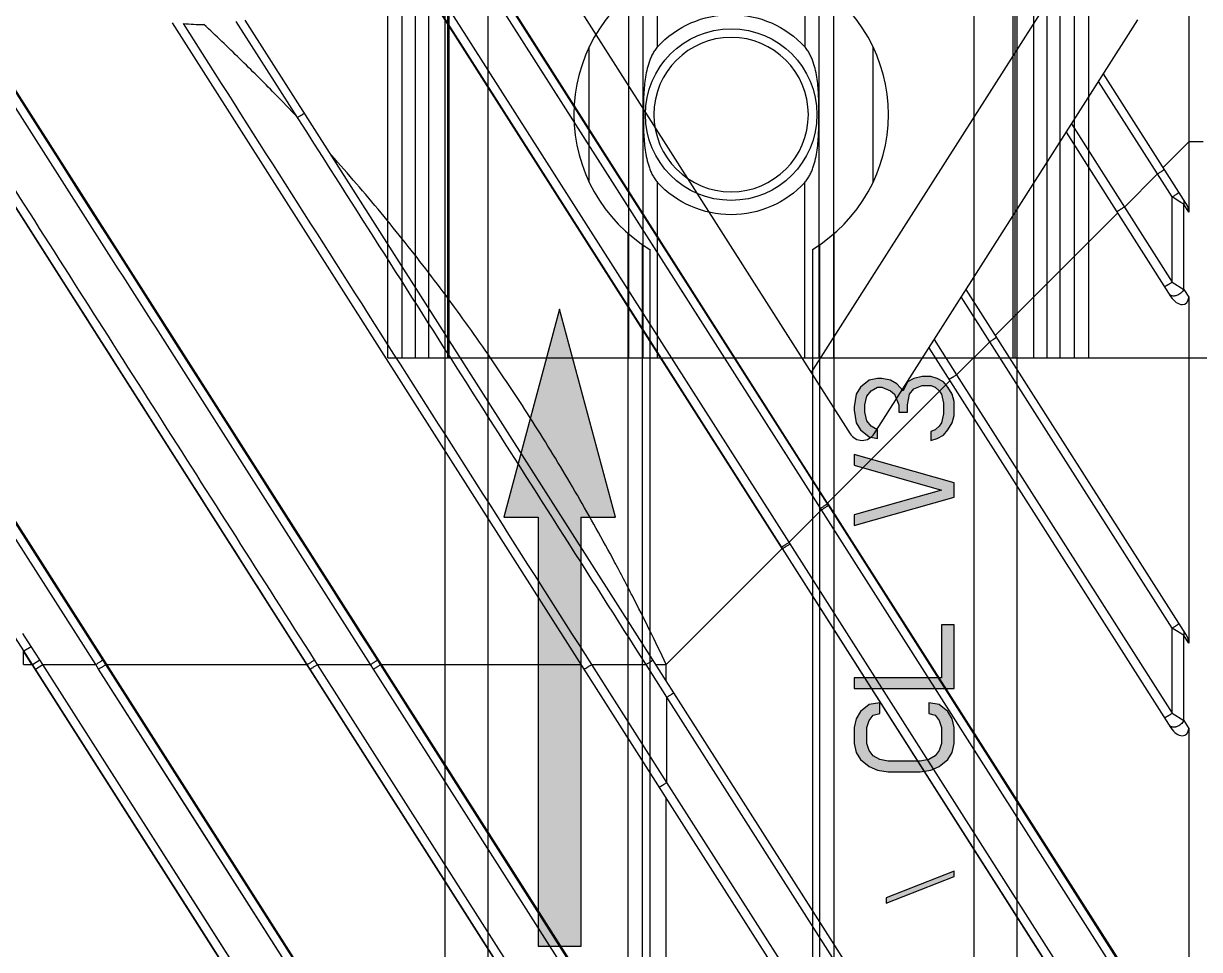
# Model space of a CAD drawing. Header units: millimetres. Extents: x 3299 to 14264, y 1863 to 5555.
# Drawn here: x 10132.63 to 10173.75, y 4062.61 to 4094.99 of the extents above; entities that cross this region are included whole.
import ezdxf

# ---------------------------------------------------------------- set-up
doc = ezdxf.new("R2010")
doc.units = ezdxf.units.MM
doc.layers.add('02___PRT_ALL_AXES', color=7, linetype='Continuous')

# ---------------------------------------------------------------- blocks, each defined once
blk = doc.blocks.new('ryfhgjmb')
at = {"lineweight": 5, "true_color": 0xf26722}
h = blk.add_hatch(color=30, dxfattribs=at)
h.dxf.hatch_style = 1
h.paths.add_polyline_path([(6944.35, 3339.181), (6944.35, 3337.681), (6959.35, 3337.681), (6959.35, 3336.481), (6966.628, 3338.431), (6959.35, 3340.381), (6959.35, 3339.181)])
h = blk.add_hatch(color=30, dxfattribs=at)
h.dxf.hatch_style = 1
h.paths.add_polyline_path([(6907.434, 3326.344), (6908.363, 3324.631), (6908.859, 3324.631), (6907.744, 3326.716), (6908.859, 3328.131), (6908.363, 3328.131), (6907, 3326.418), (6907, 3328.131), (6906.628, 3328.131), (6906.628, 3324.631), (6907, 3324.631), (6907, 3325.823)])
h.paths.add_polyline_path([(6909.727, 3328.131), (6909.355, 3328.131), (6909.355, 3324.631), (6911.586, 3324.631), (6911.586, 3325.078), (6909.727, 3325.078)])
h.paths.add_polyline_path([(6912.454, 3326.94), (6912.516, 3327.238), (6912.64, 3327.461), (6912.826, 3327.61), (6913.074, 3327.684), (6913.632, 3327.684), (6913.88, 3327.61), (6914.065, 3327.461), (6914.127, 3327.238), (6914.499, 3327.238), (6914.437, 3327.61), (6914.189, 3327.908), (6913.942, 3328.057), (6913.632, 3328.131), (6913.074, 3328.131), (6912.764, 3328.057), (6912.516, 3327.908), (6912.268, 3327.61), (6912.144, 3327.312), (6912.082, 3326.94), (6912.082, 3325.823), (6912.144, 3325.45), (6912.268, 3325.153), (6912.516, 3324.855), (6912.764, 3324.706), (6913.074, 3324.631), (6913.632, 3324.631), (6913.942, 3324.706), (6914.189, 3324.855), (6914.437, 3325.153), (6914.499, 3325.525), (6914.127, 3325.525), (6914.065, 3325.301), (6913.88, 3325.153), (6913.632, 3325.078), (6913.074, 3325.078), (6912.826, 3325.153), (6912.64, 3325.301), (6912.516, 3325.525), (6912.454, 3325.823)])
h.paths.add_polyline_path([(6917.474, 3326.94), (6917.412, 3327.312), (6917.288, 3327.61), (6917.04, 3327.908), (6916.793, 3328.057), (6916.483, 3328.131), (6915.987, 3328.131), (6915.677, 3328.057), (6915.429, 3327.908), (6915.181, 3327.61), (6915.057, 3327.312), (6914.995, 3326.94), (6914.995, 3325.823), (6915.057, 3325.45), (6915.181, 3325.153), (6915.429, 3324.855), (6915.677, 3324.706), (6915.987, 3324.631), (6916.483, 3324.631), (6916.793, 3324.706), (6917.04, 3324.855), (6917.288, 3325.153), (6917.412, 3325.45), (6917.474, 3325.823)])
h.paths.add_polyline_path([(6915.367, 3326.94), (6915.429, 3327.238), (6915.553, 3327.461), (6915.739, 3327.61), (6915.987, 3327.684), (6916.483, 3327.684), (6916.731, 3327.61), (6916.917, 3327.461), (6917.04, 3327.238), (6917.102, 3326.94), (6917.102, 3325.823), (6917.04, 3325.525), (6916.917, 3325.301), (6916.731, 3325.153), (6916.483, 3325.078), (6915.987, 3325.078), (6915.739, 3325.153), (6915.553, 3325.301), (6915.429, 3325.525), (6915.367, 3325.823)], flags=16)
h.paths.add_polyline_path([(6920.015, 3326.493), (6920.201, 3326.791), (6920.263, 3327.014), (6920.263, 3327.312), (6920.201, 3327.535), (6920.015, 3327.833), (6919.768, 3328.057), (6919.458, 3328.131), (6917.97, 3328.131), (6917.97, 3324.631), (6919.458, 3324.631), (6919.768, 3324.706), (6920.015, 3324.929), (6920.201, 3325.227), (6920.263, 3325.45), (6920.263, 3325.823), (6920.201, 3326.046), (6920.015, 3326.344), (6919.892, 3326.418)])
h.paths.add_polyline_path([(6918.342, 3326.642), (6918.342, 3327.684), (6919.52, 3327.684), (6919.706, 3327.61), (6919.83, 3327.461), (6919.892, 3327.238), (6919.892, 3327.089), (6919.83, 3326.865), (6919.706, 3326.716), (6919.52, 3326.642)], flags=16)
h.paths.add_polyline_path([(6918.342, 3326.195), (6919.52, 3326.195), (6919.706, 3326.121), (6919.83, 3325.972), (6919.892, 3325.748), (6919.892, 3325.525), (6919.83, 3325.301), (6919.706, 3325.153), (6919.52, 3325.078), (6918.342, 3325.078)], flags=16)
h.paths.add_polyline_path([(6926.213, 3328.131), (6925.842, 3328.131), (6924.974, 3325.078), (6924.106, 3328.131), (6923.734, 3328.131), (6924.726, 3324.631), (6925.222, 3324.631)])
h.paths.add_polyline_path([(6927.391, 3327.684), (6927.701, 3327.759), (6927.949, 3327.759), (6928.259, 3327.684), (6928.445, 3327.535), (6928.569, 3327.312), (6928.569, 3327.163), (6928.445, 3326.865), (6926.709, 3325.004), (6926.709, 3324.631), (6928.94, 3324.631), (6928.94, 3325.004), (6927.205, 3325.004), (6928.755, 3326.642), (6928.879, 3326.865), (6928.94, 3327.163), (6928.94, 3327.312), (6928.879, 3327.61), (6928.631, 3327.908), (6928.383, 3328.057), (6928.011, 3328.131), (6927.763, 3328.131), (6927.329, 3328.057), (6927.081, 3327.908), (6926.833, 3327.61), (6926.771, 3327.312), (6927.081, 3327.312), (6927.205, 3327.535)])
h.paths.add_polyline_path([(6932.597, 3327.014), (6932.411, 3327.014), (6933.341, 3324.631), (6933.527, 3324.631)])
h.paths.add_polyline_path([(6940.531, 3327.461), (6940.717, 3327.61), (6940.964, 3327.684), (6941.522, 3327.684), (6941.77, 3327.61), (6941.956, 3327.461), (6942.018, 3327.238), (6942.39, 3327.238), (6942.328, 3327.61), (6942.08, 3327.908), (6941.832, 3328.057), (6941.522, 3328.131), (6940.964, 3328.131), (6940.655, 3328.057), (6940.407, 3327.908), (6940.159, 3327.61), (6940.035, 3327.312), (6939.973, 3326.94), (6939.973, 3325.823), (6940.035, 3325.45), (6940.159, 3325.153), (6940.407, 3324.855), (6940.655, 3324.706), (6940.964, 3324.631), (6941.522, 3324.631), (6941.832, 3324.706), (6942.08, 3324.855), (6942.328, 3325.153), (6942.39, 3325.525), (6942.018, 3325.525), (6941.956, 3325.301), (6941.77, 3325.153), (6941.522, 3325.078), (6940.964, 3325.078), (6940.717, 3325.153), (6940.531, 3325.301), (6940.407, 3325.525), (6940.345, 3325.823), (6940.345, 3326.94), (6940.407, 3327.238)])
h.paths.add_polyline_path([(6939.477, 3328.131), (6939.105, 3328.131), (6939.105, 3326.716), (6937.37, 3326.716), (6937.37, 3328.131), (6936.998, 3328.131), (6936.998, 3324.631), (6937.37, 3324.631), (6937.37, 3326.27), (6939.105, 3326.27), (6939.105, 3324.631), (6939.477, 3324.631)])
h.paths.add_polyline_path([(6946.047, 3327.014), (6945.861, 3327.014), (6946.79, 3324.631), (6946.976, 3324.631)])
h.paths.add_polyline_path([(6953.732, 3328.131), (6953.36, 3328.131), (6953.36, 3324.631), (6955.592, 3324.631), (6955.592, 3325.078), (6953.732, 3325.078)])
h.paths.add_polyline_path([(6952.555, 3327.908), (6952.307, 3328.057), (6951.997, 3328.131), (6951.439, 3328.131), (6951.129, 3328.057), (6950.881, 3327.908), (6950.633, 3327.61), (6950.509, 3327.312), (6950.447, 3326.94), (6950.447, 3325.823), (6950.509, 3325.45), (6950.633, 3325.153), (6950.881, 3324.855), (6951.129, 3324.706), (6951.439, 3324.631), (6951.997, 3324.631), (6952.307, 3324.706), (6952.555, 3324.855), (6952.802, 3325.153), (6952.864, 3325.525), (6952.493, 3325.525), (6952.431, 3325.301), (6952.245, 3325.153), (6951.997, 3325.078), (6951.439, 3325.078), (6951.191, 3325.153), (6951.005, 3325.301), (6950.881, 3325.525), (6950.819, 3325.823), (6950.819, 3326.94), (6950.881, 3327.238), (6951.005, 3327.461), (6951.191, 3327.61), (6951.439, 3327.684), (6951.997, 3327.684), (6952.245, 3327.61), (6952.431, 3327.461), (6952.493, 3327.238), (6952.864, 3327.238), (6952.802, 3327.61)])
h.paths.add_polyline_path([(6963.897, 3327.908), (6963.649, 3328.057), (6963.215, 3328.131), (6963.091, 3328.131), (6962.657, 3328.057), (6962.409, 3327.908), (6962.161, 3327.61), (6962.099, 3327.312), (6962.409, 3327.312), (6962.533, 3327.535), (6962.719, 3327.684), (6963.029, 3327.759), (6963.277, 3327.759), (6963.587, 3327.684), (6963.773, 3327.535), (6963.897, 3327.312), (6963.897, 3327.163), (6963.773, 3326.865), (6963.649, 3326.716), (6963.277, 3326.567), (6963.029, 3326.567), (6963.029, 3326.27), (6963.277, 3326.27), (6963.649, 3326.195), (6963.835, 3326.046), (6963.959, 3325.748), (6963.959, 3325.45), (6963.897, 3325.301), (6963.773, 3325.153), (6963.649, 3325.078), (6963.339, 3325.004), (6962.967, 3325.004), (6962.657, 3325.078), (6962.533, 3325.153), (6962.409, 3325.301), (6962.347, 3325.45), (6962.037, 3325.45), (6962.099, 3325.227), (6962.223, 3325.004), (6962.409, 3324.855), (6962.657, 3324.706), (6962.905, 3324.631), (6963.401, 3324.631), (6963.649, 3324.706), (6963.897, 3324.855), (6964.083, 3325.004), (6964.207, 3325.227), (6964.269, 3325.45), (6964.269, 3325.748), (6964.207, 3326.046), (6964.083, 3326.27), (6963.773, 3326.418), (6964.021, 3326.642), (6964.145, 3326.865), (6964.207, 3327.163), (6964.207, 3327.312), (6964.145, 3327.61)])
h.paths.add_polyline_path([(6961.542, 3328.131), (6961.17, 3328.131), (6960.302, 3325.078), (6959.434, 3328.131), (6959.062, 3328.131), (6960.054, 3324.631), (6960.55, 3324.631)])
at = {"color": 30, "linetype": 'Continuous', "true_color": 0xf26722}
for p, q in [((6005.128, 3342.431), (7001.628, 3342.431)), ((6005.128, 3340.931), (7001.628, 3340.931)), ((6966.628, 3338.431), (6959.35, 3340.381)), ((6959.35, 3340.381), (6959.35, 3339.181)), ((6959.35, 3339.181), (6944.35, 3339.181)), ((6944.35, 3339.181), (6944.35, 3337.681)), ((6959.35, 3336.481), (6966.628, 3338.431)), ((6944.35, 3337.681), (6959.35, 3337.681)), ((6959.35, 3337.681), (6959.35, 3336.481)), ((6058.086, 3336.031), (6969.27, 3336.031)), ((6058.471, 3335.531), (6968.885, 3335.531)), ((6058.471, 3329.331), (6968.885, 3329.331)), ((6058.086, 3328.831), (6969.27, 3328.831)), ((6951.439, 3328.131), (6951.129, 3328.057)), ((6951.997, 3328.131), (6951.439, 3328.131)), ((6952.307, 3328.057), (6951.997, 3328.131)), ((6953.732, 3328.131), (6953.36, 3328.131)), ((6953.36, 3328.131), (6953.36, 3324.631)), ((6953.732, 3325.078), (6953.732, 3328.131)), ((6959.434, 3328.131), (6959.062, 3328.131)), ((6959.062, 3328.131), (6960.054, 3324.631)), ((6960.302, 3325.078), (6959.434, 3328.131)), ((6961.17, 3328.131), (6960.302, 3325.078)), ((6960.55, 3324.631), (6961.542, 3328.131)), ((6961.542, 3328.131), (6961.17, 3328.131)), ((6963.091, 3328.131), (6962.657, 3328.057)), ((6963.215, 3328.131), (6963.091, 3328.131)), ((6963.649, 3328.057), (6963.215, 3328.131)), ((6950.881, 3327.908), (6950.633, 3327.61)), ((6951.129, 3328.057), (6950.881, 3327.908)), ((6951.191, 3327.61), (6951.439, 3327.684)), ((6951.439, 3327.684), (6951.997, 3327.684)), ((6951.997, 3327.684), (6952.245, 3327.61)), ((6952.555, 3327.908), (6952.307, 3328.057)), ((6952.802, 3327.61), (6952.555, 3327.908)), ((6962.409, 3327.908), (6962.161, 3327.61)), ((6962.657, 3328.057), (6962.409, 3327.908)), ((6962.533, 3327.535), (6962.719, 3327.684)), ((6962.719, 3327.684), (6963.029, 3327.759)), ((6963.029, 3327.759), (6963.277, 3327.759)), ((6963.277, 3327.759), (6963.587, 3327.684)), ((6963.587, 3327.684), (6963.773, 3327.535)), ((6963.897, 3327.908), (6963.649, 3328.057)), ((6964.145, 3327.61), (6963.897, 3327.908)), ((6950.509, 3327.312), (6950.447, 3326.94)), ((6950.633, 3327.61), (6950.509, 3327.312)), ((6950.881, 3327.238), (6951.005, 3327.461)), ((6951.005, 3327.461), (6951.191, 3327.61)), ((6952.245, 3327.61), (6952.431, 3327.461)), ((6952.431, 3327.461), (6952.493, 3327.238)), ((6952.864, 3327.238), (6952.802, 3327.61)), ((6962.161, 3327.61), (6962.099, 3327.312)), ((6962.099, 3327.312), (6962.409, 3327.312)), ((6962.409, 3327.312), (6962.533, 3327.535)), ((6963.773, 3327.535), (6963.897, 3327.312)), ((6963.897, 3327.312), (6963.897, 3327.163)), ((6964.207, 3327.312), (6964.145, 3327.61)), ((6964.207, 3327.163), (6964.207, 3327.312)), ((6946.047, 3327.014), (6945.861, 3327.014)), ((6945.861, 3327.014), (6946.79, 3324.631)), ((6946.976, 3324.631), (6946.047, 3327.014)), ((6950.447, 3326.94), (6950.447, 3325.823)), ((6950.819, 3326.94), (6950.881, 3327.238)), ((6950.819, 3325.823), (6950.819, 3326.94)), ((6952.493, 3327.238), (6952.864, 3327.238)), ((6963.773, 3326.865), (6963.649, 3326.716)), ((6963.897, 3327.163), (6963.773, 3326.865)), ((6964.021, 3326.642), (6964.145, 3326.865)), ((6964.145, 3326.865), (6964.207, 3327.163)), ((6963.277, 3326.567), (6963.029, 3326.567)), ((6963.029, 3326.567), (6963.029, 3326.27)), ((6963.649, 3326.716), (6963.277, 3326.567)), ((6963.773, 3326.418), (6964.021, 3326.642)), ((6963.029, 3326.27), (6963.277, 3326.27)), ((6963.277, 3326.27), (6963.649, 3326.195)), ((6963.649, 3326.195), (6963.835, 3326.046)), ((6964.083, 3326.27), (6963.773, 3326.418)), ((6963.835, 3326.046), (6963.959, 3325.748)), ((6964.207, 3326.046), (6964.083, 3326.27)), ((6964.269, 3325.748), (6964.207, 3326.046)), ((6950.447, 3325.823), (6950.509, 3325.45)), ((6950.881, 3325.525), (6950.819, 3325.823)), ((6963.959, 3325.748), (6963.959, 3325.45)), ((6964.269, 3325.45), (6964.269, 3325.748)), ((6950.509, 3325.45), (6950.633, 3325.153)), ((6951.005, 3325.301), (6950.881, 3325.525)), ((6951.191, 3325.153), (6951.005, 3325.301)), ((6952.431, 3325.301), (6952.245, 3325.153)), ((6952.493, 3325.525), (6952.431, 3325.301)), ((6952.864, 3325.525), (6952.493, 3325.525)), ((6952.802, 3325.153), (6952.864, 3325.525)), ((6962.347, 3325.45), (6962.037, 3325.45)), ((6962.037, 3325.45), (6962.099, 3325.227)), ((6962.099, 3325.227), (6962.223, 3325.004)), ((6962.409, 3325.301), (6962.347, 3325.45)), ((6962.533, 3325.153), (6962.409, 3325.301)), ((6963.897, 3325.301), (6963.773, 3325.153)), ((6963.959, 3325.45), (6963.897, 3325.301)), ((6964.083, 3325.004), (6964.207, 3325.227)), ((6964.207, 3325.227), (6964.269, 3325.45)), ((6950.633, 3325.153), (6950.881, 3324.855)), ((6950.881, 3324.855), (6951.129, 3324.706)), ((6951.439, 3325.078), (6951.191, 3325.153)), ((6951.997, 3325.078), (6951.439, 3325.078)), ((6952.245, 3325.153), (6951.997, 3325.078)), ((6952.307, 3324.706), (6952.555, 3324.855)), ((6952.555, 3324.855), (6952.802, 3325.153)), ((6955.592, 3325.078), (6953.732, 3325.078)), ((6955.592, 3324.631), (6955.592, 3325.078)), ((6962.223, 3325.004), (6962.409, 3324.855)), ((6962.409, 3324.855), (6962.657, 3324.706)), ((6962.657, 3325.078), (6962.533, 3325.153)), ((6962.967, 3325.004), (6962.657, 3325.078)), ((6963.339, 3325.004), (6962.967, 3325.004)), ((6963.649, 3325.078), (6963.339, 3325.004)), ((6963.773, 3325.153), (6963.649, 3325.078)), ((6963.649, 3324.706), (6963.897, 3324.855)), ((6963.897, 3324.855), (6964.083, 3325.004)), ((6946.79, 3324.631), (6946.976, 3324.631)), ((6951.129, 3324.706), (6951.439, 3324.631)), ((6951.439, 3324.631), (6951.997, 3324.631)), ((6951.997, 3324.631), (6952.307, 3324.706)), ((6953.36, 3324.631), (6955.592, 3324.631)), ((6960.054, 3324.631), (6960.55, 3324.631)), ((6962.657, 3324.706), (6962.905, 3324.631)), ((6962.905, 3324.631), (6963.401, 3324.631)), ((6963.401, 3324.631), (6963.649, 3324.706)), ((6005.128, 3323.931), (7001.628, 3323.931)), ((6005.128, 3322.431), (7001.628, 3322.431))]:
    blk.add_line(p, q, dxfattribs=at)
at = {"layer": '02___PRT_ALL_AXES', "color": 30, "linetype": 'Continuous', "true_color": 0xf26722}
for p, q in [((6971.063, 3337.392), (6975.793, 3337.392)), ((6968.718, 3335.271), (6027.638, 3335.271)), ((6968.718, 3329.592), (6027.638, 3329.592)), ((6971.063, 3327.471), (6975.793, 3327.471))]:
    blk.add_line(p, q, dxfattribs=at)
blk.add_circle((6973.428, 3332.431), 3, dxfattribs=at)
for start, end in [(31.0806, 148.9194), (211.0806, 328.9194)]:
    blk.add_arc((6973.428, 3332.431), 5.5, start, end, dxfattribs=at)
blk = doc.blocks.new('ERTFHGJ')
at = {"color": 40, "linetype": 'Continuous', "true_color": 0xf8d731}
for p, q in [((8900.957, 3696.77), (8900.957, 3617.77)), ((8901.457, 3617.77), (8901.457, 3696.77)), ((8901.957, 3617.77), (8901.957, 3696.77)), ((8902.402, 3617.77), (8902.402, 3696.77)), ((8902.874, 3617.77), (8902.874, 3696.77)), ((8903.457, 3617.77), (8903.457, 3696.77)), ((8903.537, 3696.77), (8903.537, 3617.77)), ((8903.598, 3617.77), (8903.598, 3696.77)), ((8909.882, 3696.77), (8909.882, 3617.77)), ((8910.382, 3617.77), (8910.382, 3696.77)), ((8916.532, 3617.77), (8916.532, 3696.77)), ((8917.032, 3617.77), (8917.032, 3696.77)), ((8923.315, 3617.77), (8923.315, 3696.77)), ((8923.377, 3696.77), (8923.377, 3617.77)), ((8923.457, 3617.77), (8923.457, 3696.77)), ((8924.039, 3696.77), (8924.039, 3617.77)), ((8924.511, 3696.77), (8924.511, 3617.77)), ((8924.957, 3617.77), (8924.957, 3696.77)), ((8925.457, 3617.77), (8925.457, 3696.77)), ((8910.882, 3685.9), (8910.882, 3628.641)), ((8916.032, 3628.641), (8916.032, 3685.9)), ((8910.882, 3617.77), (8910.882, 3623.9)), ((8916.032, 3617.77), (8916.032, 3623.9)), ((8925.457, 3617.77), (8878.457, 3617.77))]:
    blk.add_line(p, q, dxfattribs=at)
blk.add_circle((8913.457, 3626.27), 2.7, dxfattribs=at)
for start, end in [(42.6324, 137.3676), (222.6324, 317.3676)]:
    blk.add_arc((8913.457, 3626.27), 3.5, start, end, dxfattribs=at)
for points, knots in [([(8910.387, 3626.27), (8910.387, 3626.375), (8910.388, 3626.583), (8910.395, 3626.895), (8910.413, 3627.203), (8910.446, 3627.508), (8910.5, 3627.808), (8910.568, 3628.054), (8910.639, 3628.245), (8910.704, 3628.385), (8910.783, 3628.519), (8910.846, 3628.602), (8910.882, 3628.641)], [0, 0, 0, 0, 0.127092, 0.253318, 0.378322, 0.502266, 0.625619, 0.749056, 0.811111, 0.873552, 0.936512, 1, 1, 1, 1]), ([(8916.032, 3628.641), (8916.067, 3628.602), (8916.131, 3628.519), (8916.209, 3628.385), (8916.274, 3628.245), (8916.346, 3628.054), (8916.413, 3627.808), (8916.467, 3627.508), (8916.5, 3627.203), (8916.518, 3626.895), (8916.526, 3626.583), (8916.527, 3626.375), (8916.527, 3626.27)], [0, 0, 0, 0, 0.063487, 0.126447, 0.188887, 0.250942, 0.37438, 0.497732, 0.621676, 0.746681, 0.872907, 1, 1, 1, 1]), ([(8910.882, 3623.9), (8910.846, 3623.938), (8910.783, 3624.021), (8910.704, 3624.156), (8910.639, 3624.296), (8910.567, 3624.487), (8910.5, 3624.733), (8910.446, 3625.033), (8910.413, 3625.338), (8910.395, 3625.646), (8910.388, 3625.957), (8910.387, 3626.166), (8910.387, 3626.27)], [0, 0, 0, 0, 0.063495, 0.126469, 0.188905, 0.250963, 0.374396, 0.497744, 0.621683, 0.746682, 0.87291, 1, 1, 1, 1]), ([(8916.527, 3626.27), (8916.527, 3626.166), (8916.526, 3625.957), (8916.518, 3625.646), (8916.5, 3625.338), (8916.467, 3625.033), (8916.413, 3624.733), (8916.346, 3624.487), (8916.274, 3624.296), (8916.209, 3624.156), (8916.131, 3624.021), (8916.067, 3623.938), (8916.032, 3623.9)], [0, 0, 0, 0, 0.127092, 0.253319, 0.378323, 0.502267, 0.62562, 0.749057, 0.811112, 0.873553, 0.936512, 1, 1, 1, 1])]:
    blk.add_open_spline(points, degree=3, knots=knots, dxfattribs=at)
blk = doc.blocks.new('ryfh')
at = {"xscale": -1}
blk.add_blockref('ERTFHGJ', (17197.083, 1141.444), dxfattribs=at)
at = {"rotation": 90}
blk.add_blockref('ryfhgjmb', (11616.058, -2205.714), dxfattribs=at)
blk = doc.blocks.new('1111')
at = {"color": 7, "linetype": 'Continuous'}
for p, q in [((16530.643, 7050.956), (16602.197, 6938.638)), ((16540.247, 7050.956), (16602.197, 6953.714)), ((16537.849, 7050.624), (16601.677, 6950.435)), ((16570.281, 7037.615), (16590.438, 7005.975)), ((16571.457, 6997.906), (16549.494, 7032.382)), ((16573.917, 6998.067), (16553.024, 7030.861)), ((16589.644, 7003.529), (16574.028, 7028.042)), ((16589.655, 7003.551), (16574.048, 7028.05)), ((16589.407, 7003.369), (16574.119, 7027.362)), ((16582.231, 7014.631), (16574.119, 7027.362)), ((16602.276, 7025.833), (16602.282, 7016.178)), ((16588.31, 7002.182), (16573.889, 7024.815)), ((16588.044, 7002.02), (16573.779, 7024.412)), ((16583.531, 7009.104), (16573.779, 7024.412)), ((16588.062, 7001.958), (16573.784, 7024.37)), ((16589.081, 7008.105), (16598.585, 7023.023)), ((16585.991, 7009.264), (16578.403, 7021.175)), ((16601.659, 6965.538), (16566.745, 7020.343)), ((16571.12, 7017.032), (16568.977, 7020.395)), ((16602.181, 6968.814), (16569.293, 7020.437)), ((16591.281, 7005.975), (16600.504, 7020.451)), ((16602.181, 7014.04), (16599.3, 7018.562)), ((16601.19, 7015.061), (16599.129, 7018.294)), ((16562.028, 7016.728), (16561.312, 7017.853)), ((16598.181, 7016.806), (16600.031, 7013.902)), ((16562.768, 7015.566), (16562.028, 7016.728)), ((16597.996, 7016.515), (16601.659, 7010.765)), ((16602.282, 7016.178), (16601.388, 7015.284)), ((16602.781, 7016.178), (16602.282, 7016.178)), ((16602.282, 7016.178), (16602.282, 7013.726)), ((16563.488, 7014.436), (16562.768, 7015.566)), ((16601.19, 7015.061), (16600.031, 7013.902)), ((16601.704, 7014.254), (16601.19, 7015.061)), ((16564.188, 7013.337), (16563.488, 7014.436)), ((16585.819, 7009), (16582.231, 7014.631)), ((16602.009, 7014.062), (16601.704, 7014.254)), ((16601.704, 7011.276), (16601.704, 7014.254)), ((16601.793, 7014.198), (16601.704, 7014.254)), ((16601.875, 7014.147), (16601.793, 7014.198)), ((16601.947, 7014.101), (16601.875, 7014.147)), ((16602.009, 7014.062), (16601.947, 7014.101)), ((16602.107, 7014.001), (16602.009, 7014.062)), ((16602.107, 7011.023), (16602.107, 7014.001)), ((16602.282, 7013.726), (16602.107, 7014.001)), ((16561.867, 7012.96), (16561.517, 7013.51)), ((16599.795, 7013.691), (16595.522, 7009.418)), ((16600.031, 7013.902), (16601.704, 7011.276)), ((16564.878, 7012.254), (16564.188, 7013.337)), ((16562.23, 7012.391), (16561.867, 7012.96)), ((16562.58, 7011.842), (16562.23, 7012.391)), ((16565.567, 7011.173), (16564.878, 7012.254)), ((16562.891, 7011.353), (16562.58, 7011.842)), ((16563.174, 7010.909), (16562.891, 7011.353)), ((16566.262, 7010.083), (16565.567, 7011.173)), ((16601.704, 7011.276), (16602.107, 7011.023)), ((16563.446, 7010.481), (16563.174, 7010.909)), ((16595.323, 7009.194), (16594.328, 7010.757)), ((16602.181, 6998.965), (16594.498, 7011.024)), ((16602.107, 7011.023), (16602.282, 7010.749)), ((16602.282, 7010.749), (16602.282, 6998.651)), ((16563.724, 7010.046), (16563.446, 7010.481)), ((16564.011, 7009.595), (16563.724, 7010.046)), ((16566.948, 7009.005), (16566.262, 7010.083)), ((16564.306, 7009.132), (16564.011, 7009.595)), ((16564.597, 7008.675), (16564.306, 7009.132)), ((16567.588, 7008), (16566.948, 7009.005)), ((16588.044, 7002.02), (16583.531, 7009.104)), ((16589.407, 7003.369), (16585.819, 7009)), ((16589.644, 7003.529), (16585.991, 7009.264)), ((16593.194, 7008.977), (16601.659, 6995.689)), ((16593.379, 7009.268), (16594.164, 7008.036)), ((16595.323, 7009.194), (16594.164, 7008.036)), ((16601.704, 6999.179), (16595.323, 7009.194)), ((16564.874, 7008.241), (16564.597, 7008.675)), ((16565.14, 7007.822), (16564.874, 7008.241)), ((16565.407, 7007.404), (16565.14, 7007.822)), ((16568.155, 7007.111), (16567.588, 7008)), ((16593.928, 7007.824), (16589.655, 7003.551)), ((16594.164, 7008.036), (16601.704, 6996.201)), ((16565.683, 7006.971), (16565.407, 7007.404)), ((16565.972, 7006.517), (16565.683, 7006.971)), ((16568.667, 7006.306), (16568.155, 7007.111)), ((16566.27, 7006.049), (16565.972, 7006.517)), ((16569.163, 7005.528), (16568.667, 7006.306)), ((16566.567, 7005.582), (16566.27, 7006.049)), ((16566.856, 7005.13), (16566.567, 7005.582)), ((16569.662, 7004.746), (16569.163, 7005.528)), ((16567.133, 7004.694), (16566.856, 7005.13)), ((16567.407, 7004.264), (16567.133, 7004.694)), ((16570.161, 7003.962), (16569.662, 7004.746)), ((16567.687, 7003.825), (16567.407, 7004.264)), ((16567.981, 7003.363), (16567.687, 7003.825)), ((16570.653, 7003.19), (16570.161, 7003.962)), ((16568.293, 7002.874), (16567.981, 7003.363)), ((16589.442, 7003.313), (16588.31, 7002.182)), ((16589.442, 7003.313), (16589.407, 7003.369)), ((16601.704, 6984.066), (16589.442, 7003.313)), ((16589.655, 7003.551), (16589.644, 7003.529)), ((16589.68, 7003.473), (16589.644, 7003.529)), ((16589.655, 7003.551), (16602.197, 6983.865)), ((16601.941, 6984.226), (16589.68, 7003.473)), ((16564.063, 6997.906), (16560.923, 7002.833)), ((16564.313, 6998.067), (16561.175, 7002.993)), ((16568.614, 7002.369), (16568.293, 7002.874)), ((16571.12, 7002.456), (16570.653, 7003.19)), ((16571.546, 7001.788), (16571.12, 7002.456)), ((16568.933, 7001.869), (16568.614, 7002.369)), ((16588.079, 7001.965), (16588.044, 7002.02)), ((16588.346, 7002.126), (16588.31, 7002.182)), ((16601.704, 6981.158), (16588.346, 7002.126)), ((16569.241, 7001.385), (16568.933, 7001.869)), ((16571.922, 7001.198), (16571.546, 7001.788)), ((16588.062, 7001.958), (16584.01, 6997.906)), ((16588.062, 7001.958), (16588.079, 7001.965)), ((16588.062, 7001.958), (16601.677, 6980.586)), ((16601.437, 6980.997), (16588.079, 7001.965)), ((16569.533, 7000.926), (16569.241, 7001.385)), ((16572.255, 7000.674), (16571.922, 7001.198)), ((16569.81, 7000.493), (16569.533, 7000.926)), ((16570.318, 6999.695), (16569.81, 7000.493)), ((16572.556, 7000.202), (16572.255, 7000.674)), ((16573.09, 6999.365), (16572.556, 7000.202)), ((16570.551, 6999.329), (16570.318, 6999.695)), ((16570.971, 6998.67), (16570.551, 6999.329)), ((16573.326, 6998.994), (16573.09, 6999.365)), ((16602.009, 6998.987), (16601.704, 6999.179)), ((16601.704, 6996.201), (16601.704, 6999.179)), ((16601.793, 6999.123), (16601.704, 6999.179)), ((16601.875, 6999.071), (16601.793, 6999.123)), ((16561.552, 6998.381), (16561.261, 6998.837)), ((16561.804, 6998.541), (16561.513, 6998.997)), ((16573.735, 6998.352), (16573.326, 6998.994)), ((16601.947, 6999.026), (16601.875, 6999.071)), ((16602.009, 6998.987), (16601.947, 6999.026)), ((16602.107, 6998.926), (16602.009, 6998.987)), ((16602.107, 6995.948), (16602.107, 6998.926)), ((16602.282, 6998.651), (16602.107, 6998.926)), ((16561.83, 6997.906), (16561.534, 6998.372)), ((16561.552, 6998.381), (16561.804, 6998.541)), ((16561.854, 6997.906), (16561.552, 6998.381)), ((16562.106, 6998.067), (16561.804, 6998.541)), ((16571.313, 6998.133), (16570.971, 6998.67)), ((16573.917, 6998.067), (16573.735, 6998.352)), ((16561.538, 6997.906), (16561.83, 6997.906)), ((16561.83, 6997.906), (16561.854, 6997.906)), ((16561.83, 6997.906), (16601.677, 6935.36)), ((16561.854, 6997.906), (16562.106, 6998.067)), ((16583.768, 6963.505), (16561.854, 6997.906)), ((16561.956, 6997.746), (16562.209, 6997.906)), ((16562.209, 6997.906), (16562.106, 6998.067)), ((16562.209, 6997.906), (16564.063, 6997.906)), ((16584.035, 6963.667), (16562.209, 6997.906)), ((16565.052, 6993.446), (16562.209, 6997.906)), ((16564.165, 6997.746), (16564.063, 6997.906)), ((16564.415, 6997.906), (16564.313, 6998.067)), ((16564.415, 6997.906), (16564.313, 6998.067)), ((16564.439, 6997.906), (16564.415, 6997.906)), ((16570.835, 6987.829), (16564.415, 6997.906)), ((16584.022, 6967.128), (16564.415, 6997.906)), ((16564.439, 6997.906), (16571.434, 6997.906)), ((16571.457, 6997.906), (16571.313, 6998.133)), ((16571.434, 6997.906), (16571.457, 6997.906)), ((16571.56, 6997.745), (16571.457, 6997.906)), ((16571.818, 6997.906), (16571.716, 6998.067)), ((16571.818, 6997.906), (16573.672, 6997.906)), ((16584.035, 6978.742), (16571.818, 6997.906)), ((16573.775, 6997.746), (16573.672, 6997.906)), ((16574.019, 6997.906), (16573.917, 6998.067)), ((16574.043, 6997.906), (16574.019, 6997.906)), ((16584.022, 6982.203), (16574.019, 6997.906)), ((16574.043, 6997.906), (16581.039, 6997.906)), ((16581.407, 6997.906), (16583.306, 6997.906)), ((16584.035, 6993.785), (16581.407, 6997.906)), ((16584.035, 6996.763), (16583.306, 6997.906)), ((16583.647, 6997.906), (16584.01, 6997.906)), ((16584.01, 6997.337), (16584.01, 6997.906)), ((16564.798, 6993.285), (16561.956, 6997.746)), ((16583.784, 6966.968), (16564.165, 6997.746)), ((16567.523, 6992.478), (16564.165, 6997.746)), ((16583.768, 6978.581), (16571.56, 6997.745)), ((16583.784, 6982.043), (16573.775, 6997.746)), ((16584.035, 6993.785), (16584.035, 6996.763)), ((16601.704, 6969.028), (16584.035, 6996.763)), ((16601.704, 6996.201), (16602.107, 6995.948)), ((16602.107, 6995.948), (16602.282, 6995.673)), ((16602.282, 6995.673), (16602.282, 6983.599)), ((16601.704, 6966.05), (16584.035, 6993.785)), ((16567.639, 6989.387), (16565.052, 6993.446)), ((16567.383, 6989.227), (16564.798, 6993.285)), ((16584.01, 6982.261), (16584.01, 6993.242)), ((16573.427, 6983.216), (16567.523, 6992.478)), ((16574.718, 6978.282), (16567.639, 6989.387)), ((16574.457, 6978.121), (16567.383, 6989.227))]:
    blk.add_line(p, q, dxfattribs=at)
for centre, radius, start, end in [((16590.859, 7006.244), 0.5, 212.5, 327.5), ((16537.294, 6997.908), 24.244, 359.9949, 1.0959)]:
    blk.add_arc(centre, radius, start, end, dxfattribs=at)
for centre, start_param, end_param in [((16601.92, 7013.891), -2.389365, -1.624536), ((16601.92, 7010.913), 1.517057, 3.893821), ((16601.92, 6998.816), -2.389365, -1.624536), ((16601.92, 6995.838), 1.517057, 3.893821)]:
    blk.add_ellipse(centre, major_axis=(-0.264, 0.384), ratio=0.642651, start_param=start_param, end_param=end_param, dxfattribs=at)
for points, knots in [([(16571.716, 6998.067), (16570.8, 6999.504), (16568.968, 7002.378), (16566.221, 7006.69), (16563.474, 7011.001), (16560.728, 7015.313), (16557.982, 7019.625), (16554.321, 7025.373), (16551.576, 7029.683), (16549.746, 7032.557)], [0, 0, 0, 0, 0.125015, 0.250035, 0.375056, 0.500076, 0.625089, 0.750088, 1, 1, 1, 1]), ([(16573.672, 6997.906), (16571.93, 7000.64), (16569.317, 7004.741), (16565.833, 7010.209), (16563.22, 7014.31), (16560.608, 7018.412), (16557.126, 7023.88), (16554.514, 7027.98), (16552.774, 7030.713)], [0, 0, 0, 0, 0.250021, 0.375037, 0.500053, 0.625064, 0.750065, 1, 1, 1, 1]), ([(16567.127, 7020.319), (16567.247, 7020.306), (16567.486, 7020.288), (16567.726, 7020.283), (16567.846, 7020.284)], [0, 0, 0, 0, 0.50001, 1, 1, 1, 1]), ([(16581.407, 6997.906), (16579.027, 7001.641), (16574.267, 7009.112), (16569.507, 7016.583), (16567.127, 7020.319)], [0, 0, 0, 0, 0.499973, 1, 1, 1, 1]), ([(16571.12, 7017.032), (16570.856, 7017.312), (16570.391, 7017.798), (16569.715, 7018.483), (16568.895, 7019.294), (16568.268, 7019.891), (16567.846, 7020.284)], [0, 0, 0, 0, 0.25, 0.437502, 0.625004, 1, 1, 1, 1]), ([(16571.12, 7017.032), (16571.136, 7017.042), (16571.167, 7017.062), (16571.206, 7017.086), (16571.235, 7017.105), (16571.256, 7017.118), (16571.275, 7017.13), (16571.293, 7017.141), (16571.309, 7017.151), (16571.323, 7017.16), (16571.333, 7017.167), (16571.341, 7017.171), (16571.346, 7017.174), (16571.35, 7017.177), (16571.354, 7017.179), (16571.357, 7017.181), (16571.36, 7017.183), (16571.361, 7017.184), (16571.363, 7017.185), (16571.363, 7017.185), (16571.364, 7017.185), (16571.364, 7017.186), (16571.364, 7017.186), (16571.365, 7017.186), (16571.365, 7017.186)], [0, 0, 0, 0, 0.196907, 0.385286, 0.474052, 0.558133, 0.63675, 0.70916, 0.774714, 0.832793, 0.882881, 0.904778, 0.924503, 0.942016, 0.957281, 0.97026, 0.980918, 0.989231, 0.992504, 0.995186, 0.997276, 0.998774, 0.999678, 1, 1, 1, 1]), ([(16583.306, 6997.906), (16581.275, 7001.093), (16577.212, 7007.468), (16573.151, 7013.843), (16571.12, 7017.032)], [0, 0, 0, 0, 0.499959, 1, 1, 1, 1]), ([(16584.01, 6997.906), (16583.82, 6998.31), (16583.433, 6999.113), (16582.931, 7000.108), (16582.52, 7000.899), (16582.103, 7001.687), (16581.569, 7002.665), (16580.908, 7003.827), (16580.226, 7004.978), (16579.524, 7006.116), (16578.561, 7007.617), (16577.307, 7009.46), (16575.721, 7011.615), (16574.054, 7013.708), (16572.89, 7015.059), (16572.296, 7015.724)], [0, 0, 0, 0, 0.062493, 0.12499, 0.15624, 0.18749, 0.249988, 0.312486, 0.374985, 0.437486, 0.499988, 0.624988, 0.74999, 0.874994, 1, 1, 1, 1]), ([(16601.19, 7015.061), (16601.206, 7015.071), (16601.237, 7015.091), (16601.282, 7015.12), (16601.317, 7015.144), (16601.343, 7015.161), (16601.36, 7015.172), (16601.375, 7015.183), (16601.389, 7015.192), (16601.401, 7015.201), (16601.41, 7015.208), (16601.417, 7015.213), (16601.421, 7015.216), (16601.424, 7015.218), (16601.426, 7015.219), (16601.427, 7015.221), (16601.428, 7015.222), (16601.428, 7015.222), (16601.428, 7015.222)], [0, 0, 0, 0, 0.196965, 0.385213, 0.557811, 0.636283, 0.708546, 0.773962, 0.831919, 0.88191, 0.923472, 0.956239, 0.969238, 0.979938, 0.988324, 0.994402, 0.99821, 1, 1, 1, 1]), ([(16601.704, 7014.254), (16601.72, 7014.264), (16601.751, 7014.284), (16601.796, 7014.313), (16601.831, 7014.337), (16601.857, 7014.354), (16601.874, 7014.365), (16601.89, 7014.376), (16601.903, 7014.385), (16601.915, 7014.394), (16601.925, 7014.401), (16601.931, 7014.406), (16601.936, 7014.409), (16601.938, 7014.411), (16601.94, 7014.412), (16601.941, 7014.414), (16601.942, 7014.414), (16601.942, 7014.415), (16601.942, 7014.415)], [0, 0, 0, 0, 0.196965, 0.385213, 0.557811, 0.636283, 0.708546, 0.773962, 0.831919, 0.88191, 0.923472, 0.956239, 0.969238, 0.979938, 0.988324, 0.994402, 0.99821, 1, 1, 1, 1]), ([(16602.107, 7014.001), (16602.113, 7014.015), (16602.122, 7014.044), (16602.126, 7014.087), (16602.121, 7014.127), (16602.11, 7014.152), (16602.103, 7014.162)], [0, 0, 0, 0, 0.277177, 0.533061, 0.771506, 1, 1, 1, 1]), ([(16600.031, 7013.902), (16600.014, 7013.891), (16599.981, 7013.87), (16599.939, 7013.844), (16599.907, 7013.825), (16599.885, 7013.811), (16599.864, 7013.798), (16599.845, 7013.786), (16599.827, 7013.776), (16599.811, 7013.766), (16599.797, 7013.758), (16599.786, 7013.752), (16599.778, 7013.747), (16599.772, 7013.745), (16599.769, 7013.743), (16599.767, 7013.742), (16599.765, 7013.741), (16599.764, 7013.741), (16599.763, 7013.741), (16599.763, 7013.741)], [0, 0, 0, 0, 0.192507, 0.378902, 0.467383, 0.551547, 0.630534, 0.703523, 0.769793, 0.828658, 0.87954, 0.921915, 0.955367, 0.968646, 0.979578, 0.988145, 0.994348, 0.998221, 1, 1, 1, 1]), ([(16601.704, 7011.276), (16601.687, 7011.265), (16601.654, 7011.244), (16601.612, 7011.218), (16601.58, 7011.198), (16601.558, 7011.185), (16601.537, 7011.172), (16601.518, 7011.16), (16601.5, 7011.149), (16601.484, 7011.14), (16601.47, 7011.132), (16601.459, 7011.126), (16601.451, 7011.121), (16601.445, 7011.118), (16601.442, 7011.117), (16601.44, 7011.116), (16601.438, 7011.115), (16601.437, 7011.115), (16601.436, 7011.115), (16601.436, 7011.115)], [0, 0, 0, 0, 0.192507, 0.378902, 0.467383, 0.551547, 0.630534, 0.703523, 0.769793, 0.828658, 0.879541, 0.921915, 0.955367, 0.968646, 0.979578, 0.988145, 0.994348, 0.998221, 1, 1, 1, 1]), ([(16602.107, 7011.023), (16602.096, 7010.999), (16602.068, 7010.951), (16602.009, 7010.89), (16601.937, 7010.84), (16601.87, 7010.81), (16601.815, 7010.796), (16601.763, 7010.789), (16601.713, 7010.791), (16601.668, 7010.804), (16601.639, 7010.819), (16601.615, 7010.838), (16601.602, 7010.854), (16601.597, 7010.862)], [0, 0, 0, 0, 0.126758, 0.264209, 0.406553, 0.546898, 0.614349, 0.679007, 0.797934, 0.852288, 0.903522, 0.952419, 1, 1, 1, 1]), ([(16595.323, 7009.194), (16595.339, 7009.205), (16595.37, 7009.225), (16595.415, 7009.254), (16595.45, 7009.277), (16595.476, 7009.294), (16595.493, 7009.306), (16595.509, 7009.316), (16595.522, 7009.326), (16595.534, 7009.334), (16595.544, 7009.341), (16595.551, 7009.346), (16595.555, 7009.349), (16595.557, 7009.351), (16595.559, 7009.353), (16595.56, 7009.354), (16595.561, 7009.355), (16595.561, 7009.356), (16595.561, 7009.356)], [0, 0, 0, 0, 0.196965, 0.385213, 0.557811, 0.636283, 0.708546, 0.773962, 0.831919, 0.88191, 0.923472, 0.956239, 0.969238, 0.979938, 0.988324, 0.994402, 0.99821, 1, 1, 1, 1]), ([(16594.164, 7008.036), (16594.147, 7008.025), (16594.114, 7008.004), (16594.073, 7007.978), (16594.041, 7007.958), (16594.018, 7007.944), (16593.997, 7007.931), (16593.978, 7007.92), (16593.96, 7007.909), (16593.944, 7007.9), (16593.931, 7007.892), (16593.919, 7007.885), (16593.911, 7007.881), (16593.906, 7007.878), (16593.903, 7007.876), (16593.9, 7007.875), (16593.898, 7007.875), (16593.897, 7007.874), (16593.896, 7007.874), (16593.896, 7007.874)], [0, 0, 0, 0, 0.192507, 0.378902, 0.467383, 0.551547, 0.630534, 0.703523, 0.769793, 0.828658, 0.87954, 0.921915, 0.955367, 0.968646, 0.979578, 0.988145, 0.994348, 0.998221, 1, 1, 1, 1]), ([(16589.407, 7003.369), (16589.422, 7003.378), (16589.451, 7003.397), (16589.494, 7003.425), (16589.533, 7003.451), (16589.568, 7003.474), (16589.594, 7003.491), (16589.611, 7003.503), (16589.621, 7003.511), (16589.63, 7003.517), (16589.636, 7003.522), (16589.641, 7003.526), (16589.644, 7003.528), (16589.644, 7003.529)], [0, 0, 0, 0, 0.186782, 0.366132, 0.532176, 0.679598, 0.803612, 0.855563, 0.900227, 0.937253, 0.966355, 0.987307, 1, 1, 1, 1]), ([(16589.442, 7003.313), (16589.457, 7003.323), (16589.487, 7003.342), (16589.529, 7003.37), (16589.569, 7003.395), (16589.603, 7003.419), (16589.629, 7003.436), (16589.646, 7003.448), (16589.657, 7003.455), (16589.665, 7003.462), (16589.672, 7003.467), (16589.676, 7003.47), (16589.679, 7003.473), (16589.68, 7003.473)], [0, 0, 0, 0, 0.186782, 0.366131, 0.532175, 0.679595, 0.803609, 0.85556, 0.900224, 0.93725, 0.966352, 0.987305, 1, 1, 1, 1]), ([(16588.044, 7002.02), (16588.044, 7002.021), (16588.045, 7002.021), (16588.049, 7002.022), (16588.054, 7002.025), (16588.062, 7002.029), (16588.072, 7002.035), (16588.085, 7002.042), (16588.105, 7002.054), (16588.134, 7002.071), (16588.173, 7002.095), (16588.216, 7002.122), (16588.263, 7002.151), (16588.294, 7002.171), (16588.31, 7002.182)], [0, 0, 0, 0, 0.005231, 0.012589, 0.033669, 0.063117, 0.100673, 0.146013, 0.198735, 0.324335, 0.472945, 0.63916, 0.81702, 1, 1, 1, 1]), ([(16588.079, 7001.965), (16588.08, 7001.965), (16588.081, 7001.965), (16588.084, 7001.967), (16588.09, 7001.969), (16588.098, 7001.974), (16588.108, 7001.979), (16588.12, 7001.986), (16588.14, 7001.998), (16588.169, 7002.016), (16588.208, 7002.04), (16588.252, 7002.067), (16588.298, 7002.096), (16588.33, 7002.116), (16588.346, 7002.126)], [0, 0, 0, 0, 0.005231, 0.012589, 0.033669, 0.063117, 0.100673, 0.146013, 0.198735, 0.324335, 0.472945, 0.63916, 0.81702, 1, 1, 1, 1]), ([(16601.704, 6999.179), (16601.72, 6999.189), (16601.751, 6999.209), (16601.796, 6999.238), (16601.831, 6999.261), (16601.857, 6999.278), (16601.874, 6999.29), (16601.89, 6999.3), (16601.903, 6999.31), (16601.915, 6999.318), (16601.925, 6999.325), (16601.931, 6999.33), (16601.936, 6999.333), (16601.938, 6999.335), (16601.94, 6999.337), (16601.941, 6999.338), (16601.942, 6999.339), (16601.942, 6999.34), (16601.942, 6999.34)], [0, 0, 0, 0, 0.196965, 0.385213, 0.557811, 0.636283, 0.708546, 0.773962, 0.831919, 0.88191, 0.923472, 0.956239, 0.969238, 0.979938, 0.988324, 0.994402, 0.99821, 1, 1, 1, 1]), ([(16602.107, 6998.926), (16602.113, 6998.94), (16602.122, 6998.968), (16602.126, 6999.012), (16602.121, 6999.052), (16602.11, 6999.076), (16602.103, 6999.087)], [0, 0, 0, 0, 0.277177, 0.533061, 0.771506, 1, 1, 1, 1]), ([(16561.534, 6998.372), (16561.536, 6998.374), (16561.542, 6998.378), (16561.548, 6998.38), (16561.552, 6998.381)], [0, 0, 0, 0, 0.49177, 1, 1, 1, 1]), ([(16564.063, 6997.906), (16564.093, 6997.926), (16564.137, 6997.954), (16564.194, 6997.99), (16564.231, 6998.014), (16564.262, 6998.033), (16564.286, 6998.049), (16564.302, 6998.06), (16564.31, 6998.065), (16564.313, 6998.067)], [0, 0, 0, 0, 0.364125, 0.530362, 0.678384, 0.803125, 0.900341, 0.966721, 1, 1, 1, 1]), ([(16564.165, 6997.746), (16564.195, 6997.765), (16564.24, 6997.793), (16564.296, 6997.83), (16564.333, 6997.853), (16564.364, 6997.873), (16564.388, 6997.888), (16564.404, 6997.899), (16564.413, 6997.904), (16564.415, 6997.906)], [0, 0, 0, 0, 0.364136, 0.530373, 0.678392, 0.803129, 0.900342, 0.966721, 1, 1, 1, 1]), ([(16571.457, 6997.906), (16571.458, 6997.907), (16571.461, 6997.908), (16571.467, 6997.912), (16571.475, 6997.916), (16571.484, 6997.922), (16571.496, 6997.929), (16571.515, 6997.941), (16571.543, 6997.958), (16571.581, 6997.982), (16571.624, 6998.009), (16571.669, 6998.037), (16571.7, 6998.057), (16571.716, 6998.067)], [0, 0, 0, 0, 0.012421, 0.033359, 0.062647, 0.100017, 0.145149, 0.197651, 0.322837, 0.47118, 0.637443, 0.815834, 1, 1, 1, 1]), ([(16571.56, 6997.745), (16571.561, 6997.746), (16571.564, 6997.748), (16571.569, 6997.751), (16571.577, 6997.755), (16571.587, 6997.761), (16571.599, 6997.768), (16571.618, 6997.78), (16571.646, 6997.797), (16571.684, 6997.821), (16571.726, 6997.848), (16571.772, 6997.876), (16571.803, 6997.896), (16571.818, 6997.906)], [0, 0, 0, 0, 0.012423, 0.033362, 0.06265, 0.100022, 0.145155, 0.197659, 0.322847, 0.471192, 0.637454, 0.815841, 1, 1, 1, 1]), ([(16573.672, 6997.906), (16573.688, 6997.916), (16573.718, 6997.935), (16573.761, 6997.963), (16573.802, 6997.989), (16573.837, 6998.013), (16573.864, 6998.03), (16573.882, 6998.042), (16573.892, 6998.049), (16573.901, 6998.055), (16573.908, 6998.06), (16573.913, 6998.064), (16573.916, 6998.066), (16573.917, 6998.067)], [0, 0, 0, 0, 0.186042, 0.365161, 0.53133, 0.679077, 0.803472, 0.855592, 0.90039, 0.9375, 0.966621, 0.987505, 1, 1, 1, 1]), ([(16573.775, 6997.746), (16573.79, 6997.756), (16573.82, 6997.775), (16573.863, 6997.803), (16573.904, 6997.829), (16573.939, 6997.852), (16573.966, 6997.87), (16573.984, 6997.882), (16573.994, 6997.889), (16574.003, 6997.895), (16574.01, 6997.9), (16574.015, 6997.903), (16574.018, 6997.905), (16574.019, 6997.906)], [0, 0, 0, 0, 0.18605, 0.365172, 0.531339, 0.679084, 0.803475, 0.855593, 0.90039, 0.937498, 0.966619, 0.987504, 1, 1, 1, 1]), ([(16581.141, 6997.745), (16581.141, 6997.745), (16581.142, 6997.745), (16581.143, 6997.745), (16581.145, 6997.746), (16581.147, 6997.747), (16581.15, 6997.749), (16581.154, 6997.751), (16581.158, 6997.753), (16581.165, 6997.757), (16581.175, 6997.763), (16581.189, 6997.771), (16581.204, 6997.78), (16581.222, 6997.79), (16581.241, 6997.802), (16581.262, 6997.815), (16581.285, 6997.829), (16581.316, 6997.849), (16581.357, 6997.874), (16581.391, 6997.896), (16581.407, 6997.906)], [0, 0, 0, 0, 0.001673, 0.005495, 0.011663, 0.0202, 0.031105, 0.044358, 0.059923, 0.077759, 0.120083, 0.170917, 0.229737, 0.29597, 0.368933, 0.44791, 0.532084, 0.620602, 0.807165, 1, 1, 1, 1]), ([(16583.306, 6997.906), (16583.322, 6997.916), (16583.353, 6997.936), (16583.398, 6997.966), (16583.433, 6997.989), (16583.459, 6998.006), (16583.476, 6998.018), (16583.492, 6998.028), (16583.506, 6998.038), (16583.517, 6998.046), (16583.527, 6998.053), (16583.534, 6998.058), (16583.538, 6998.061), (16583.54, 6998.063), (16583.542, 6998.065), (16583.543, 6998.066), (16583.544, 6998.067), (16583.544, 6998.067), (16583.544, 6998.067)], [0, 0, 0, 0, 0.196914, 0.385151, 0.557764, 0.636251, 0.708531, 0.773964, 0.831939, 0.881945, 0.923519, 0.956294, 0.969294, 0.979993, 0.988376, 0.994447, 0.998242, 1, 1, 1, 1]), ([(16584.035, 6996.763), (16584.051, 6996.773), (16584.082, 6996.793), (16584.127, 6996.822), (16584.162, 6996.845), (16584.188, 6996.862), (16584.205, 6996.874), (16584.221, 6996.884), (16584.234, 6996.894), (16584.246, 6996.902), (16584.256, 6996.909), (16584.262, 6996.914), (16584.267, 6996.917), (16584.269, 6996.919), (16584.271, 6996.921), (16584.272, 6996.922), (16584.273, 6996.923), (16584.273, 6996.924), (16584.273, 6996.924)], [0, 0, 0, 0, 0.196965, 0.385213, 0.557811, 0.636283, 0.708546, 0.773962, 0.831919, 0.88191, 0.923472, 0.956239, 0.969238, 0.979938, 0.988324, 0.994402, 0.99821, 1, 1, 1, 1]), ([(16601.704, 6996.201), (16601.687, 6996.19), (16601.654, 6996.169), (16601.612, 6996.143), (16601.58, 6996.123), (16601.558, 6996.109), (16601.537, 6996.096), (16601.518, 6996.085), (16601.5, 6996.074), (16601.484, 6996.065), (16601.47, 6996.057), (16601.459, 6996.05), (16601.451, 6996.046), (16601.445, 6996.043), (16601.442, 6996.042), (16601.44, 6996.04), (16601.438, 6996.04), (16601.437, 6996.039), (16601.436, 6996.039), (16601.436, 6996.04)], [0, 0, 0, 0, 0.192507, 0.378902, 0.467383, 0.551547, 0.630534, 0.703523, 0.769793, 0.828658, 0.879541, 0.921915, 0.955367, 0.968646, 0.979578, 0.988145, 0.994348, 0.998221, 1, 1, 1, 1]), ([(16602.107, 6995.948), (16602.096, 6995.924), (16602.068, 6995.876), (16602.009, 6995.815), (16601.937, 6995.765), (16601.87, 6995.735), (16601.815, 6995.721), (16601.763, 6995.714), (16601.713, 6995.716), (16601.668, 6995.729), (16601.639, 6995.743), (16601.615, 6995.763), (16601.602, 6995.778), (16601.597, 6995.787)], [0, 0, 0, 0, 0.126758, 0.264209, 0.406553, 0.546898, 0.614349, 0.679007, 0.797934, 0.852288, 0.903522, 0.952419, 1, 1, 1, 1]), ([(16583.767, 6993.624), (16583.767, 6993.623), (16583.768, 6993.623), (16583.769, 6993.624), (16583.771, 6993.624), (16583.773, 6993.626), (16583.776, 6993.627), (16583.782, 6993.63), (16583.79, 6993.634), (16583.801, 6993.641), (16583.815, 6993.649), (16583.831, 6993.658), (16583.849, 6993.669), (16583.868, 6993.68), (16583.889, 6993.693), (16583.911, 6993.707), (16583.943, 6993.727), (16583.985, 6993.753), (16584.018, 6993.774), (16584.035, 6993.785)], [0, 0, 0, 0, 0.001779, 0.005652, 0.011855, 0.020422, 0.031354, 0.044633, 0.078085, 0.12046, 0.171342, 0.230207, 0.296477, 0.369466, 0.448453, 0.532617, 0.621098, 0.807493, 1, 1, 1, 1])]:
    blk.add_open_spline(points, degree=3, knots=knots, dxfattribs=at)
blk = doc.blocks.new('*U162')
blk.add_blockref('1111', (-16308.281, -6888.884))
blk = doc.blocks.new('*U163')
at = {"color": 0, "linetype": 'ByBlock', "lineweight": -2, "transparency": 16777216}
blk.add_blockref('*U162', (0, 675), dxfattribs=at)

msp = doc.modelspace()

# ---------------------------------------------------------------- block references
for name, p in [('*U163', (9879.37292, 3288.5531)), ('ryfh', (1873.74628, -675.91128))]:
    msp.add_blockref(name, p)

doc.saveas('drawing.dxf')
